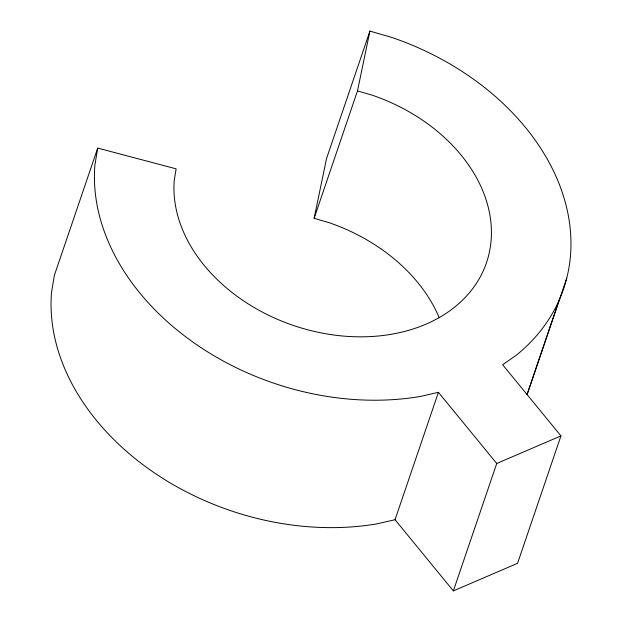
<?xml version="1.0" encoding="UTF-8"?>
<svg xmlns="http://www.w3.org/2000/svg" width="622" height="622" viewBox="0 0 622 622"><rect width="100%" height="100%" fill="white"/><g stroke="black" fill="none" stroke-linecap="round" stroke-linejoin="round"><path stroke-width="0.93" d="M453.352 590.9L517.566 563.307L560.943 435.898L502.63 364.725L516.268 355.24A243.902 182.666 18.8 0 0 391.961 37.491L369.919 31.1L357.495 90.905L372.174 95.166A162.49 121.702 18.8 0 1 488.62 255.51A162.49 121.702 18.8 0 1 312.78 331.075A162.49 121.702 18.8 0 1 174.253 180.217L176.127 168.842L97.701 148.083L94.886 165.149A243.902 182.666 18.8 0 0 420.386 396.439L438.417 392.319L496.729 463.491L453.352 590.9L395.04 519.728L438.417 392.319M439.233 317.772A162.49 121.702 18.8 0 0 328.805 222.575L314.118 218.314L326.55 158.509L369.919 31.1M97.701 148.083L54.324 275.492L51.509 292.558A243.902 182.666 18.8 0 0 377.01 523.848L395.04 519.728M314.118 218.314L357.495 90.905M527.153 394.286L559.295 299.874M527.106 394.581L566.735 278.174M496.729 463.491L560.943 435.898"/></g></svg>
